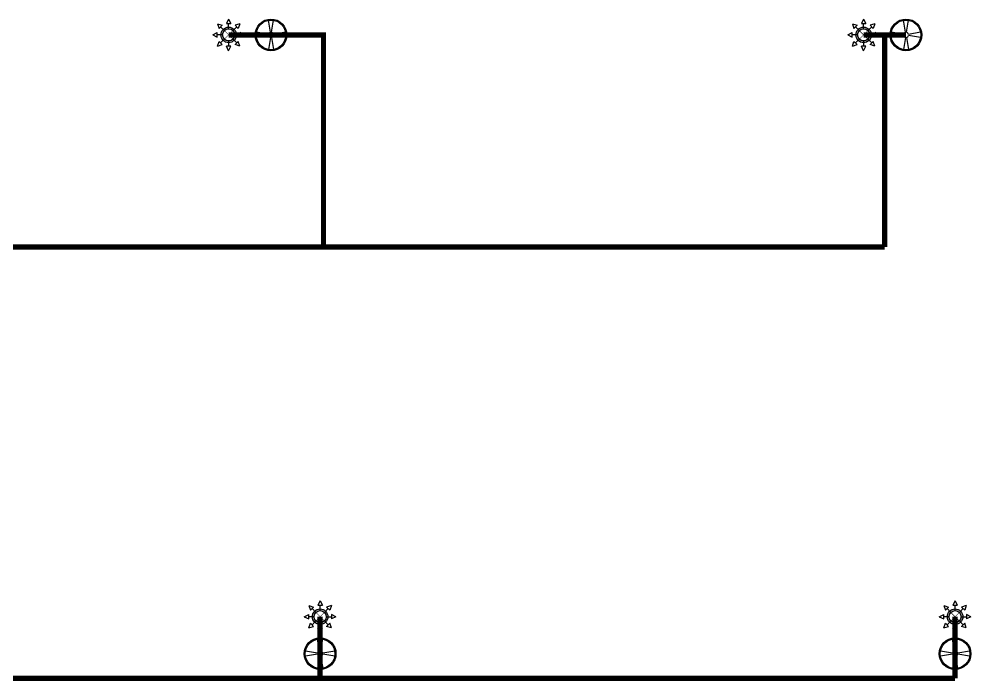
# Model space of a CAD drawing. Header units: millimetres. Extents: x -194958 to 83200, y -72620 to 64568.
# Drawn here: x 46710 to 51207, y 16421 to 19550 of the extents above; entities that cross this region are included whole.
import ezdxf

# ---------------------------------------------------------------- set-up
doc = ezdxf.new("R2010")
doc.units = ezdxf.units.MM
doc.header["$LTSCALE"] = 200
doc.linetypes.add('CONTINOUS', pattern=[0])
for name, color, linetype, lineweight in [('_GD-M-FP-PenSpr-68°C', 150, 'Continuous', 30), ('_GD-M-FP-SprnBrn-25mm', 1, 'CONTINOUS', 30), ('_GD-M-FP-SprnBrn-40mm', 3, 'CONTINOUS', 30), ('_GD-M-FP-UprSpr', 150, 'Continuous', 30)]:
    doc.layers.add(name, color=color, linetype=linetype, lineweight=lineweight)

# ---------------------------------------------------------------- blocks, each defined once
blk = doc.blocks.new('0137-T2-P-FF-6-108$0$0137-T2-P-FF-17-119-RCP$0$0137-T2-P-FF-13-115-RCP$0$PENDANT SPRINKLER')
at = {"lineweight": 30}
h = blk.add_hatch(color=256, dxfattribs=at)
h.paths.add_polyline_path([(36.6, 0, 1), (-36.6, 0, 1)])
h.paths.add_polyline_path([(-28.6, 0, -1), (28.6, 0, -1)], flags=16)
for p, q in [((-53, 53), (-30.6, 45.6)), ((-53, 53), (-45.6, 30.6)), ((-45.6, 30.6), (-30.6, 45.6)), ((0, 75), (-10.6, 53.9)), ((-10.6, 53.9), (10.6, 53.9)), ((0, 75), (10.6, 53.9)), ((0, 28.6), (0, 53.9)), ((53, 53), (30.6, 45.6)), ((30.6, 45.6), (45.6, 30.6)), ((53, 53), (45.6, 30.6)), ((-75, 0), (-53.9, 10.6)), ((-53.9, -10.6), (-53.9, 10.6)), ((-20.2, 20.2), (-38.1, 38.1)), ((20.2, 20.2), (38.1, 38.1)), ((75, 0), (53.9, 10.6)), ((53.9, 10.6), (53.9, -10.6)), ((-75, 0), (-53.9, -10.6)), ((-28.6, 0), (-53.9, 0)), ((-53, -53), (-45.6, -30.6)), ((-45.6, -30.6), (-30.6, -45.6)), ((-20.2, -20.2), (-38.1, -38.1)), ((0, -28.6), (0, -53.9)), ((20.2, -20.2), (38.1, -38.1)), ((28.6, 0), (53.9, 0)), ((45.6, -30.6), (30.6, -45.6)), ((53, -53), (45.6, -30.6)), ((75, 0), (53.9, -10.6)), ((-53, -53), (-30.6, -45.6)), ((0, -75), (-10.6, -53.9)), ((10.6, -53.9), (-10.6, -53.9)), ((0, -75), (10.6, -53.9)), ((53, -53), (30.6, -45.6))]:
    blk.add_line(p, q, dxfattribs=at)
at = {"lineweight": 30, "const_width": 2.84}
for points in [[(-20.2, -20.2), (20.2, 20.2)], [(20.2, -20.2), (-20.2, 20.2)]]:
    blk.add_lwpolyline(points, dxfattribs=at)
at = {"lineweight": 30}
for radius in [36.6, 28.6]:
    blk.add_circle((0, 0), radius, dxfattribs=at)
blk = doc.blocks.new('0137-T2-P-FF-6-108$0$0137-T2-P-FF-17-119-RCP$0$0137-T2-P-FF-13-115-RCP$0$Upright sprinkler')
at = {"linetype": 'Continuous'}
h = blk.add_hatch(color=256, dxfattribs=at)
h.paths.add_polyline_path([(75, 0, 1), (-75, 0, 1)])
h.paths.add_polyline_path([(-70, 0, -1), (70, 0, -1)], flags=16)
for p, q in [((-2.2, 12.3), (-12.2, 68.9)), ((2.2, 12.3), (12.2, 68.9)), ((-12.3, 2.2), (-68.9, 12.2)), ((68.9, 12.2), (12.3, 2.2)), ((-12.3, -2.2), (-68.9, -12.2)), ((-2.2, -12.3), (-12.2, -68.9)), ((2.2, -12.3), (12.2, -68.9)), ((68.9, -12.2), (12.3, -2.2))]:
    blk.add_line(p, q, dxfattribs=at)
for radius in [75, 70]:
    blk.add_circle((0, 0), radius, dxfattribs=at)
for start, end in [(100, 170), (10, 80), (190, 260), (280, 350)]:
    blk.add_arc((0, 0), 12.5, start, end, dxfattribs=at)

msp = doc.modelspace()

# ---------------------------------------------------------------- linework, layer by layer
at = {"layer": '_GD-M-FP-SprnBrn-25mm', "const_width": 25}
for points in [[(47700, 19475), (48148, 19475), (48148, 18472.8)], [(50700, 19475), (50900, 19475)], [(50800, 19475), (50800, 18472.8)], [(48398, 18472.8), (50800, 18472.8)], [(48132.1, 16725), (48132.1, 16433.7)], [(51132.1, 16725), (51132.1, 16433.7)], [(48382.1, 16433.7), (51132.1, 16433.7)]]:
    msp.add_lwpolyline(points, dxfattribs=at)
at = {"layer": '_GD-M-FP-SprnBrn-40mm', "const_width": 25}
for points in [[(46582.4, 18472.8), (48398, 18472.8)], [(46384.1, 16433.7), (48382.1, 16433.7)]]:
    msp.add_lwpolyline(points, dxfattribs=at)

# ---------------------------------------------------------------- block references
at = {"layer": '_GD-M-FP-PenSpr-68°C', "rotation": 3.620637389900147e-06}
for p in [(47700, 19475), (50700, 19475), (48132.1, 16725), (51132.1, 16725)]:
    msp.add_blockref('0137-T2-P-FF-6-108$0$0137-T2-P-FF-17-119-RCP$0$0137-T2-P-FF-13-115-RCP$0$PENDANT SPRINKLER', p, dxfattribs=at)
at = {"layer": '_GD-M-FP-UprSpr'}
for p in [(47900, 19475), (50900, 19475), (48132.1, 16550), (51132.1, 16550)]:
    msp.add_blockref('0137-T2-P-FF-6-108$0$0137-T2-P-FF-17-119-RCP$0$0137-T2-P-FF-13-115-RCP$0$Upright sprinkler', p, dxfattribs=at)

doc.saveas('drawing.dxf')
